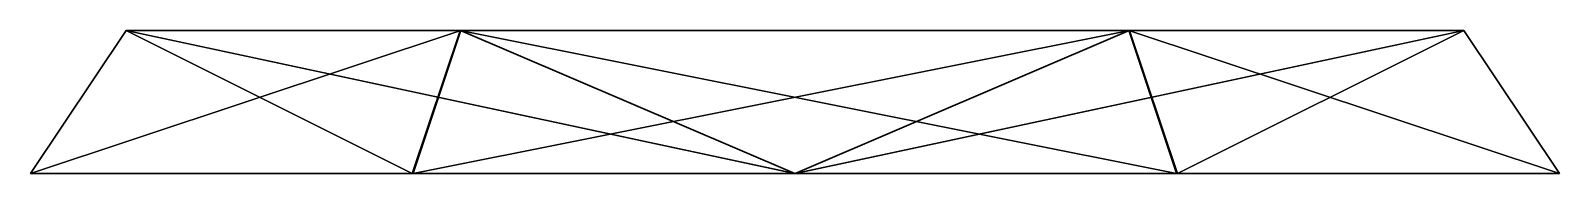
# Model space of a CAD drawing. Header units: metres. Extents: x -1 to 1, y 0 to 0.19.
import ezdxf

# ---------------------------------------------------------------- set-up
doc = ezdxf.new("R2010")
doc.units = ezdxf.units.M

msp = doc.modelspace()

# ---------------------------------------------------------------- linework, layer by layer
at = {"layer": 'ballbase'}
for points in [[(-0.878201, 0.1875, -0.002954), (-0.503601, 0, -0.869594), (-1.003201, 0, -0.002879)], [(-0.440118, 0.1875, 0.754964), (-0.878201, 0.1875, -0.002954), (-1.003201, 0, -0.002879)], [(-0.440118, 0.1875, 0.754964), (-1.003201, 0, -0.002879), (-0.502575, 0, 0.863242)], [(-0.878201, 0.1875, -0.002954), (-0.441016, 0.1875, -0.76139), (-0.503601, 0, -0.869594)], [(-0.003201, 0, -0.003472), (-0.441016, 0.1875, -0.76139), (-0.878201, 0.1875, -0.002954)], [(-0.002917, 0, -0.00298), (-0.003201, 0, -0.003472), (-0.878201, 0.1875, -0.002954)], [(-0.002917, 0, -0.00298), (-0.878201, 0.1875, -0.002954), (-0.440118, 0.1875, 0.754964)], [(-0.441016, 0.1875, -0.76139), (0.496795, 0, -0.870483), (-0.503601, 0, -0.869594)], [(0.4353, 0.1875, 0.754705), (-0.440118, 0.1875, 0.754964), (-0.502575, 0, 0.863242)], [(0.4353, 0.1875, 0.754705), (-0.502575, 0, 0.863242), (0.497822, 0, 0.862946)], [(-0.441016, 0.1875, -0.76139), (0.434402, 0.1875, -0.762168), (0.496795, 0, -0.870483)], [(-0.002917, 0, -0.003964), (0.434402, 0.1875, -0.762168), (-0.441016, 0.1875, -0.76139)], [(-0.003201, 0, -0.003472), (-0.002917, 0, -0.003964), (-0.441016, 0.1875, -0.76139)], [(-0.002349, 0, -0.002981), (-0.002917, 0, -0.00298), (-0.440118, 0.1875, 0.754964)], [(-0.002349, 0, -0.002981), (-0.440118, 0.1875, 0.754964), (0.4353, 0.1875, 0.754705)], [(-0.002917, 0, -0.003964), (-0.00235, 0, -0.003964), (0.434402, 0.1875, -0.762168)], [(-0.00235, 0, -0.003964), (-0.002065, 0, -0.003472), (0.872935, 0.1875, -0.003472)], [(-0.00235, 0, -0.003964), (0.872935, 0.1875, -0.003472), (0.434402, 0.1875, -0.762168)], [(-0.002065, 0, -0.003472), (-0.002349, 0, -0.002981), (0.4353, 0.1875, 0.754705)], [(-0.002065, 0, -0.003472), (0.4353, 0.1875, 0.754705), (0.872935, 0.1875, -0.003472)], [(0.434402, 0.1875, -0.762168), (0.872935, 0.1875, -0.003472), (0.997934, 0, -0.003472)], [(0.434402, 0.1875, -0.762168), (0.997934, 0, -0.003472), (0.496795, 0, -0.870483)], [(0.872935, 0.1875, -0.003472), (0.4353, 0.1875, 0.754705), (0.497822, 0, 0.862946)], [(0.872935, 0.1875, -0.003472), (0.497822, 0, 0.862946), (0.997934, 0, -0.003472)]]:
    msp.add_3dface(points, dxfattribs=at)

doc.saveas('drawing.dxf')
